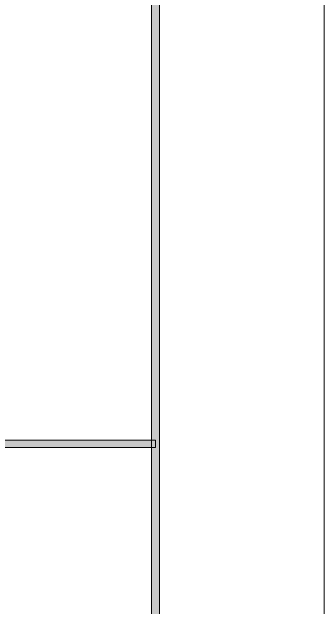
# Model space of a CAD drawing. Header units: millimetres. Extents: x 0 to 414, y 0 to 292.
# Drawn here: x 395.84 to 414.08, y 139.61 to 174.38 of the extents above; entities that cross this region are included whole.
import ezdxf

# ---------------------------------------------------------------- set-up
doc = ezdxf.new("R2010")
doc.units = ezdxf.units.MM

msp = doc.modelspace()

# ---------------------------------------------------------------- hatches: boundary and pattern name
h = msp.add_hatch(color=0)
h.dxf.hatch_style = 2
h.paths.add_polyline_path([(404.473833, 9.609667), (403.997583, 10.085917), (403.997583, 282.380972), (404.473833, 282.857222)])
h = msp.add_hatch(color=0)
h.dxf.hatch_style = 2
h.paths.add_polyline_path([(354.957944, 148.932194), (354.957944, 149.355528), (404.237472, 149.355528), (404.237472, 148.932194)])

# ---------------------------------------------------------------- linework, layer by layer
at = {"color": 0, "lineweight": 0}
for points in [[(0, 0), (0, 292.466889), (414.0835, 292.466889), (414.0835, 0)], [(404.473833, 9.609667), (403.997583, 10.085917), (403.997583, 282.380972), (404.473833, 282.857222)], [(354.957944, 148.932194), (354.957944, 149.355528), (404.237472, 149.355528), (404.237472, 148.932194)]]:
    msp.add_lwpolyline(points, close=True, dxfattribs=at)

doc.saveas('drawing.dxf')
